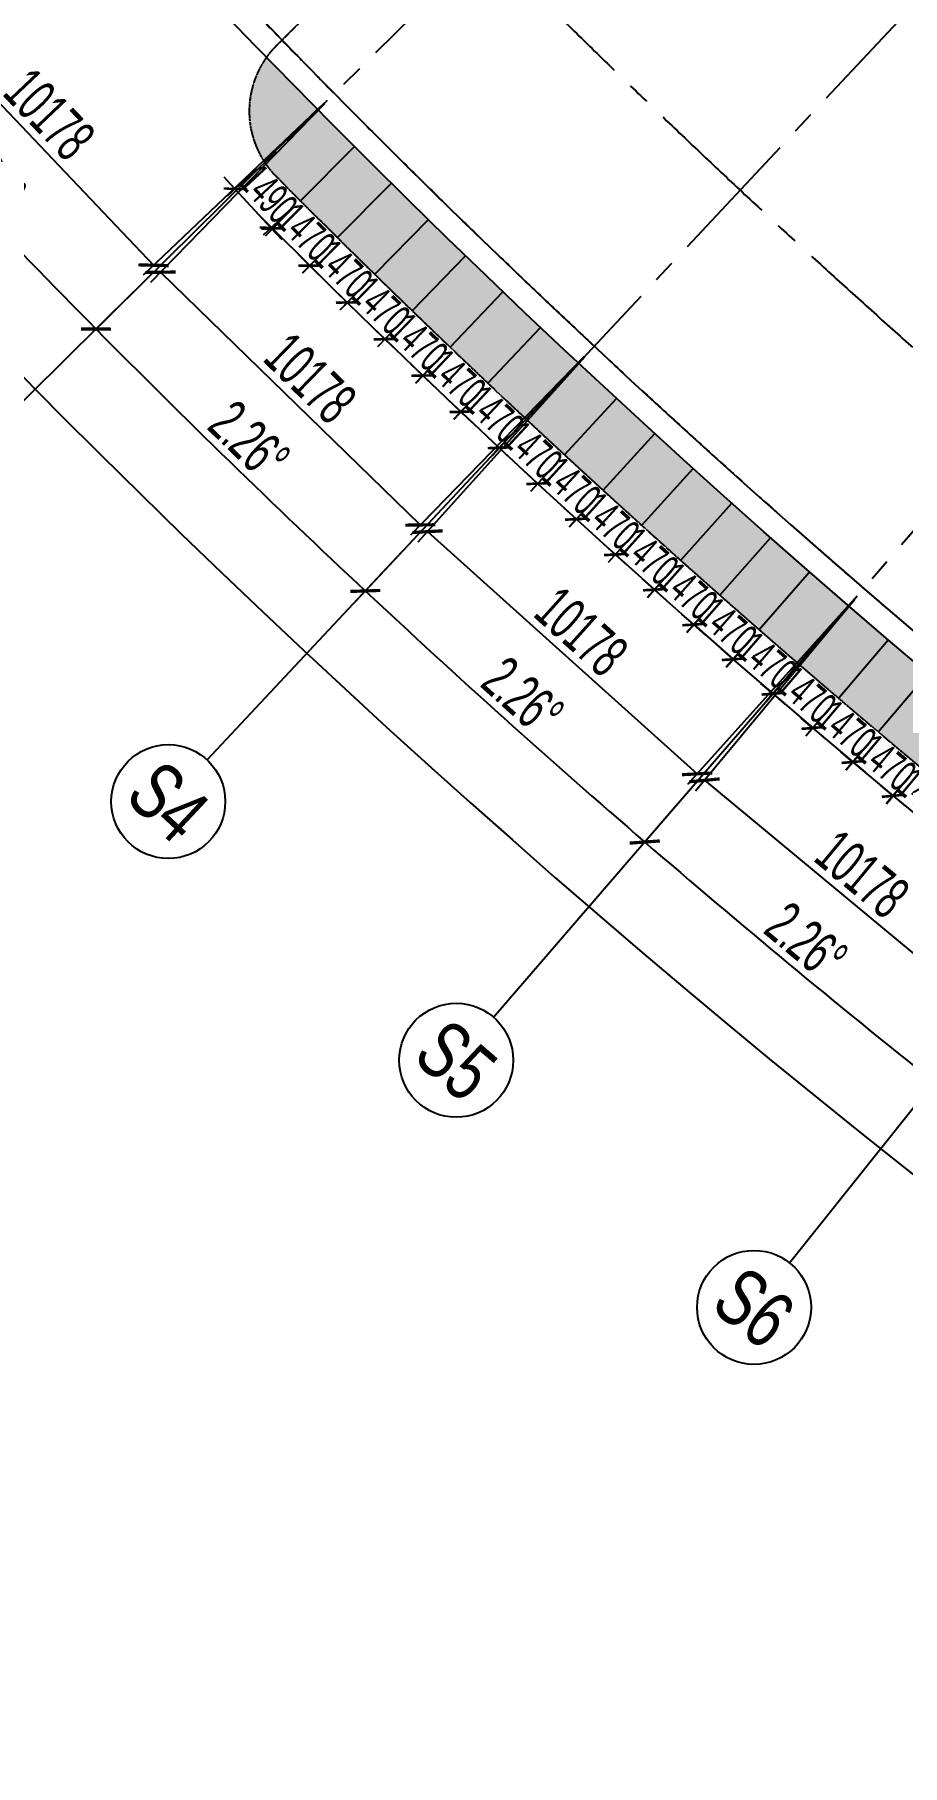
# Model space of a CAD drawing. Extents: x -668578 to 2331563, y -1202445 to 1620273.
# Drawn here: x 1526747 to 1551112, y 61932 to 110542 of the extents above; entities that cross this region are included whole.
import ezdxf
from ezdxf.enums import TextEntityAlignment as Align

# ---------------------------------------------------------------- set-up
doc = ezdxf.new("R2010")
doc.units = 0
doc.linetypes.add('CENTER2', pattern=[28.575000000000003, 19.05, -3.175, 3.175, -3.175])
doc.linetypes.add('DASH', pattern=[0.35, 0.25, -0.1])
doc.layers.get('0').update_dxf_attribs({"color": 8})
doc.layers.get('Defpoints').update_dxf_attribs({"color": 8})
for name, color, linetype in [('#填充层', 8, 'Continuous'), ('#幕墙线-平面', 8, 'Continuous'), ('#标注', 8, 'Continuous'), ('#轴线', 8, 'CENTER2'), ('dim', 8, 'Continuous')]:
    doc.layers.add(name, color=color, linetype=linetype)
doc.styles.add('JHZX', font='jrs.shx', dxfattribs={"width": 0.6, "bigfont": 'jhz.shx'})
doc.dimstyles.new('JZBZ-300', dxfattribs={"dimscale": 300, "dimtxt": 3, "dimasz": 1.5, "dimexe": 1, "dimexo": 1, "dimgap": 0.5, "dimtad": 1, "dimdec": 0, "dimdsep": 46, "dimtxsty": 'JHZX', "dimblk1": 'ARCHTICK', "dimblk2": 'ARCHTICK', "dimsah": 1, "dimcen": 0, "dimclrd": 1, "dimclre": 1, "dimclrt": 2, "dimazin": 2, "dimtfac": 1, "dimtdec": 0, "dimtix": 1, "dimtmove": 0, "dimatfit": 3, "dimfxl": 0, "dimtolj": 1, "dimlwd": -1, "dimlwe": -1, "dimarcsym": 0})
doc.dimstyles.new('JZBZ-400', dxfattribs={"dimscale": 400, "dimtxt": 3, "dimasz": 1.5, "dimexe": 1, "dimexo": 1, "dimgap": 0.5, "dimtad": 1, "dimdec": 0, "dimdsep": 46, "dimtxsty": 'JHZX', "dimblk1": 'ARCHTICK', "dimblk2": 'ARCHTICK', "dimsah": 1, "dimcen": 0, "dimclrd": 1, "dimclre": 1, "dimclrt": 2, "dimazin": 2, "dimtfac": 1, "dimtdec": 0, "dimtix": 1, "dimtmove": 0, "dimatfit": 3, "dimfxl": 0, "dimtolj": 1, "dimlwd": -1, "dimlwe": -1, "dimarcsym": 0})

# ---------------------------------------------------------------- blocks, each defined once
blk = doc.blocks.new('_ARCHTICK')
at = {"color": 0, "linetype": 'ByBlock', "const_width": 0.15}
blk.add_lwpolyline([(-0.5, -0.5), (0.5, 0.5)], dxfattribs=at)
blk = doc.blocks.new('*D2939')
at = {"layer": '#标注', "ltscale": 300, "transparency": 16777216}
for p, q in [((-1772.791618300945, -1481.365197545436), (-9341.748198340536, -7862.657879242006)), ((165913.7732030131, -92055.65823940704), (164727.0996400029, -101884.2800072265))]:
    blk.add_line(p, q, dxfattribs=at)
blk.add_arc((197092.1482162317, 166179.1797920645), 269610.2124900237, 220.1338192809485, 263.1156299250187, dxfattribs=at)
at = {"layer": 'Defpoints', "color": 0, "ltscale": 300, "transparency": 16777216}
for p in [(197092.1482162317, 166179.1797920645), (-1466.975190824596, -1223.535190204158), (40379.67516651106, -53208.30268940322), (165961.7196095993, -91658.54220838404)]:
    blk.add_point(p, dxfattribs=at)
at = {"layer": '#标注', "ltscale": 300, "transparency": 16777216, "xscale": 600, "yscale": 600, "zscale": 600}
for p, rotation in [((-9035.931770864163, -7604.827871900749), 130.1338192809485), ((164775.0460465892, -101487.1639762035), 353.1156299250187)]:
    blk.add_blockref('_ARCHTICK', p, dxfattribs=dict(at, rotation=rotation))
at = {"layer": '#标注', "ltscale": 300, "transparency": 16777216, "insert": (69341.55334645722, -70334.48968467087), "char_height": 1200, "attachment_point": 5, "rotation": 331.6247246029835, "style": 'JHZX'}
blk.add_mtext('\\A1;42.98°', dxfattribs=at)
blk = doc.blocks.new('*D2941')
at = {"layer": '#标注', "ltscale": 300, "transparency": 16777216}
for p, q in [((5000.189665492993, -9200.414521945035), (-538.5766725871081, -14257.29769759332)), ((12072.5833482142, -16646.10089322484), (6737.741923779905, -21917.67247825932))]:
    blk.add_line(p, q, dxfattribs=at)
blk.add_arc((197092.1482162341, 166179.1797920626), 267210.2124900245, 222.3960200208112, 224.6582207606717, dxfattribs=at)
at = {"layer": 'Defpoints', "color": 0, "ltscale": 300, "transparency": 16777216}
for p in [(197092.1482162341, 166179.1797920626), (5295.590536857257, -8930.714085910467), (12357.10822418402, -16364.95040868967), (2145.011806966812, -16569.0395283744)]:
    blk.add_point(p, dxfattribs=at)
at = {"layer": '#标注', "ltscale": 300, "transparency": 16777216, "xscale": 600, "yscale": 600, "zscale": 600}
for p, rotation in [((-243.1758012228811, -13987.59726155869), 132.3960200208112), ((7022.266799749654, -21636.52199372415), 314.6582207606716)]:
    blk.add_blockref('_ARCHTICK', p, dxfattribs=dict(at, rotation=rotation))
at = {"layer": '#标注', "ltscale": 300, "transparency": 16777216, "insert": (3931.832874669648, -17296.96006303509), "char_height": 1200, "attachment_point": 5, "rotation": 313.52712039074146, "style": 'JHZX'}
blk.add_mtext('\\A1;2.26°', dxfattribs=at)
blk = doc.blocks.new('*D2925')
at = {"layer": '#标注', "ltscale": 300, "transparency": 16777216}
for p, q in [((12072.58334821419, -16646.10089322484), (6737.741923780196, -21917.67247825892)), ((19433.36113347262, -23806.81446511327), (14310.75987008788, -29284.85757341064))]:
    blk.add_line(p, q, dxfattribs=at)
blk.add_arc((197092.1482162357, 166179.1797920601), 267210.2124900233, 224.658220760671, 226.9204201115836, dxfattribs=at)
at = {"layer": 'Defpoints', "color": 0, "ltscale": 300, "transparency": 16777216}
for p in [(197092.1482162357, 166179.1797920601), (12357.10822418402, -16364.95040868968), (19706.56653418648, -23514.65216600406), (9510.48786645638, -24121.68294740164)]:
    blk.add_point(p, dxfattribs=at)
at = {"layer": '#标注', "ltscale": 300, "transparency": 16777216, "xscale": 600, "yscale": 600, "zscale": 600}
for p, rotation in [((7022.266799749959, -21636.52199372371), 134.658220760671), ((14583.96527080165, -28992.69527430135), 316.9204201115836)]:
    blk.add_blockref('_ARCHTICK', p, dxfattribs=dict(at, rotation=rotation))
at = {"layer": '#标注', "ltscale": 300, "transparency": 16777216, "insert": (11324.64851611382, -24778.50498167348), "char_height": 1200, "attachment_point": 5, "rotation": 315.7893204361273, "style": 'JHZX'}
blk.add_mtext('\\A1;2.26°', dxfattribs=at)
blk = doc.blocks.new('*D2926')
at = {"layer": '#标注', "ltscale": 300, "transparency": 16777216}
for p, q in [((19433.36113347262, -23806.81446511326), (14310.75987008818, -29284.85757341028)), ((27071.05409375331, -30671.39855354503), (22168.67754455337, -36347.37460792053))]:
    blk.add_line(p, q, dxfattribs=at)
blk.add_arc((197092.1482162359, 166179.179792059), 267210.2124900222, 226.9204201115834, 229.182619462497, dxfattribs=at)
at = {"layer": 'Defpoints', "color": 0, "ltscale": 300, "transparency": 16777216}
for p in [(197092.1482162359, 166179.179792059), (19706.56653418648, -23514.65216600406), (27332.51417637733, -30368.67983064498), (17168.34284205963, -31377.70294969304)]:
    blk.add_point(p, dxfattribs=at)
at = {"layer": '#标注', "ltscale": 300, "transparency": 16777216, "xscale": 600, "yscale": 600, "zscale": 600}
for p, rotation in [((14583.96527080197, -28992.695274301), 136.9204201115834), ((22430.13762717742, -36044.65588502046), 319.182619462497)]:
    blk.add_blockref('_ARCHTICK', p, dxfattribs=dict(at, rotation=rotation))
at = {"layer": '#标注', "ltscale": 300, "transparency": 16777216, "insert": (19007.01608709698, -31962.40351019969), "char_height": 1200, "attachment_point": 5, "rotation": 318.0515197870402, "style": 'JHZX'}
blk.add_mtext('\\A1;2.26°', dxfattribs=at)
blk = doc.blocks.new('*D2927')
at = {"layer": '#标注', "ltscale": 300, "transparency": 16777216}
for p, q in [((27071.05409375331, -30671.3985535448), (22168.67754455304, -36347.37460792089)), ((34973.76235577242, -37229.15732223565), (30299.25195376314, -43094.21934249661))]:
    blk.add_line(p, q, dxfattribs=at)
blk.add_arc((197092.1482162324, 166179.1797920624), 267210.2124900231, 229.1826194624981, 231.4448202023592, dxfattribs=at)
at = {"layer": 'Defpoints', "color": 0, "ltscale": 300, "transparency": 16777216}
for p in [(197092.1482162324, 166179.1797920624), (27332.51417637732, -30368.67983064474), (35223.06957721291, -36916.3540144884), (25106.64510911283, -38325.79418156544)]:
    blk.add_point(p, dxfattribs=at)
at = {"layer": '#标注', "ltscale": 300, "transparency": 16777216, "xscale": 600, "yscale": 600, "zscale": 600}
for p, rotation in [((22430.13762717693, -36044.65588502075), 139.1826194624981), ((30548.55917520354, -42781.41603474927), 321.4448202023592)]:
    blk.add_blockref('_ARCHTICK', p, dxfattribs=dict(at, rotation=rotation))
at = {"layer": '#标注', "ltscale": 300, "transparency": 16777216, "insert": (26966.96585831765, -38837.46257305259), "char_height": 1200, "attachment_point": 5, "rotation": 320.31371983242866, "style": 'JHZX'}
blk.add_mtext('\\A1;2.26°', dxfattribs=at)
blk = doc.blocks.new('*U2924')
at = {"linetype": 'ByBlock'}
blk.add_line((-8.960830237663566e-17, -20), (0, 0), dxfattribs=at)
blk.add_circle((0, -24), 4, dxfattribs=at)
at = {"color": 253, "linetype": 'ByBlock', "style": 'JHZX', "width": 0.75}
blk.add_attdef('AXES', text='', height=4, dxfattribs=at).set_placement((0, -24), align=Align.MIDDLE_CENTER)
blk = doc.blocks.new('*D2993')
at = {"layer": '#标注', "transparency": 16777216}
for p, q in [((-148086.3269774891, 997.371391542416), (-153163.7283175639, -3825.436480834556)), ((-152873.7079118185, -3549.958415915971), (-145864.1566669238, -10929.54015044832)), ((-141076.7757325943, -6382.210342989929), (-146154.1770726692, -11205.0182153669))]:
    blk.add_line(p, q, dxfattribs=at)
at = {"layer": 'Defpoints', "color": 0, "transparency": 16777216}
for p in [(-147796.3065717437, 1272.849456460986), (-140786.7553268489, -6106.732278071358), (-145864.1566669238, -10929.54015044832)]:
    blk.add_point(p, dxfattribs=at)
at = {"layer": '#标注', "transparency": 16777216, "xscale": 600, "yscale": 600, "zscale": 600}
for p, rotation in [((-152873.7079118185, -3549.958415915971), 133.526908208765), ((-145864.1566669238, -10929.54015044832), 313.526908208765)]:
    blk.add_blockref('_ARCHTICK', p, dxfattribs=dict(at, rotation=rotation))
at = {"layer": '#标注', "transparency": 16777216, "insert": (-148788.8914778804, -6688.793153344988), "char_height": 1200, "attachment_point": 5, "rotation": 313.52690820876495, "style": 'JHZX'}
blk.add_mtext('\\A1;10178', dxfattribs=at)
blk = doc.blocks.new('*D3008')
at = {"layer": '#标注', "transparency": 16777216}
for p, q in [((-126176.9216132467, -20315.29089400714), (-130648.8068738714, -25704.32813250073)), ((-130393.373456092, -25396.50713081058), (-122560.8547898972, -31896.02146460195)), ((-118344.4029470519, -26814.80522779852), (-122816.2882076767, -32203.84246629211))]:
    blk.add_line(p, q, dxfattribs=at)
at = {"layer": 'Defpoints', "color": 0, "transparency": 16777216}
for p in [(-125921.4881954673, -20007.469892317), (-118088.9695292725, -26506.98422610838), (-122560.8547898972, -31896.02146460195)]:
    blk.add_point(p, dxfattribs=at)
at = {"layer": '#标注', "transparency": 16777216, "xscale": 600, "yscale": 600, "zscale": 600}
for p, rotation in [((-130393.373456092, -25396.50713081058), 140.3137211148416), ((-122560.8547898972, -31896.02146460195), 320.3137211148417)]:
    blk.add_blockref('_ARCHTICK', p, dxfattribs=dict(at, rotation=rotation))
at = {"layer": '#标注', "transparency": 16777216, "insert": (-125966.2472874358, -28030.62229432596), "char_height": 1200, "attachment_point": 5, "rotation": 320.31372111484166, "style": 'JHZX'}
blk.add_mtext('\\A1;10178', dxfattribs=at)
blk = doc.blocks.new('*D3023')
at = {"layer": '#标注', "transparency": 16777216}
for p, q in [((-133758.7344751903, -13501.34923693532), (-138439.8540985135, -18709.66942814844)), ((-138172.4692452061, -18412.17095719141), (-130602.6078187891, -25215.79008353101)), ((-126188.8730487733, -20304.96836327491), (-130869.9926720965, -25513.28855448803))]:
    blk.add_line(p, q, dxfattribs=at)
at = {"layer": 'Defpoints', "color": 0, "transparency": 16777216}
for p in [(-133491.3496218829, -13203.85076597829), (-125921.4881954659, -20007.46989231789), (-130602.6078187891, -25215.79008353101)]:
    blk.add_point(p, dxfattribs=at)
at = {"layer": '#标注', "transparency": 16777216, "xscale": 600, "yscale": 600, "zscale": 600}
for p, rotation in [((-138172.4692452061, -18412.17095719141), 138.0515178101667), ((-130602.6078187891, -25215.79008353101), 318.0515178101667)]:
    blk.add_blockref('_ARCHTICK', p, dxfattribs=dict(at, rotation=rotation))
at = {"layer": '#标注', "transparency": 16777216, "insert": (-133852.7688253828, -21218.98357844716), "char_height": 1200, "attachment_point": 5, "rotation": 318.0515178101667, "style": 'JHZX'}
blk.add_mtext('\\A1;10178', dxfattribs=at)
blk = doc.blocks.new('*D3024')
at = {"layer": '#标注', "transparency": 16777216}
for p, q in [((-141065.6748181602, -6393.444533419213), (-145948.7319096673, -11412.92992368803)), ((-145669.812418356, -11126.21766834019), (-138374.4067133897, -18223.33615624735)), ((-133770.269113194, -13490.56302132637), (-138653.326204701, -18510.04841159519))]:
    blk.add_line(p, q, dxfattribs=at)
at = {"layer": 'Defpoints', "color": 0, "transparency": 16777216}
for p in [(-140786.7553268489, -6106.732278071373), (-133491.3496218827, -13203.85076597853), (-138374.4067133897, -18223.33615624735)]:
    blk.add_point(p, dxfattribs=at)
at = {"layer": '#标注', "transparency": 16777216, "xscale": 600, "yscale": 600, "zscale": 600}
for p, rotation in [((-145669.812418356, -11126.21766834019), 135.7893196351563), ((-138374.4067133897, -18223.33615624735), 315.7893196351563)]:
    blk.add_blockref('_ARCHTICK', p, dxfattribs=dict(at, rotation=rotation))
at = {"layer": '#标注', "transparency": 16777216, "insert": (-141464.2705832503, -14101.35240159808), "char_height": 1200, "attachment_point": 5, "rotation": 315.7893196351563, "style": 'JHZX'}
blk.add_mtext('\\A1;10178', dxfattribs=at)
blk = doc.blocks.new('*U576')
at = {"layer": '#幕墙线-平面', "ltscale": 300}
blk.add_lwpolyline([(-2.021426355838275e-10, 0.002538945773403268), (6.263339929546419e-05, -2149.999906919618)], dxfattribs=at)
blk = doc.blocks.new('*U577')
at = {"layer": '#幕墙线-平面', "color": 0, "linetype": 'ByBlock', "lineweight": -2, "transparency": 16777216}
for p, rotation in [((1534208.843202427, 105877.3483921924), 134.9812888794387), ((1535250.877772369, 104840.4982461953), 135.3044845389614), ((1536298.744426856, 103809.5425029042), 135.6276801984831), ((1537352.409823963, 102784.5139661556), 135.9508758580058), ((1538411.840437258, 101765.4452511899), 136.2740715175298), ((1539477.002556867, 100752.368783612), 136.5972671770525), ((1540547.862290544, 99745.31679836122), 136.9204628365742), ((1541624.385564754, 98744.3213386838), 137.2436584960969), ((1542706.538125752, 97749.41425511494), 137.5668541556197), ((1543794.285540676, 96760.62720446408), 137.8900498151425), ((1544887.593198644, 95777.99164880879), 138.213245474663), ((1545986.426311852, 94801.53885449242), 138.5364411341846), ((1547090.749916682, 93831.29989113042), 138.8596367937063), ((1548200.528874815, 92867.30563062115), 139.1828324532268), ((1549315.727874349, 91909.5867461634), 139.5060281127473), ((1550436.311430923, 90958.17371128063), 139.8292237722678)]:
    blk.add_blockref('*U576', p, dxfattribs=dict(at, rotation=rotation))
blk = doc.blocks.new('*D3318')
at = {"layer": '#标注', "ltscale": 300, "transparency": 16777216}
for p, q in [((12554.82887089313, -18253.10019353602), (11774.48072890829, -19037.34790241689)), ((11986.08339246147, -18824.68781500696), (11667.09326134658, -18507.28381967719)), ((11986.08339246147, -18824.68781500696), (13028.12290181051, -19861.54592219313)), ((13596.86838024217, -19289.95830072219), (12816.52023825733, -20074.20600960306)), ((13028.12290181051, -19861.54592219313), (13347.11303292541, -20178.9499175229))]:
    blk.add_line(p, q, dxfattribs=at)
at = {"layer": 'Defpoints', "color": 0, "ltscale": 300, "transparency": 16777216}
for p in [(12766.43153444631, -18040.44010612609), (13808.47104379535, -19077.29821331226), (13028.12290181051, -19861.54592219313)]:
    blk.add_point(p, dxfattribs=at)
at = {"layer": '#标注', "ltscale": 300, "transparency": 16777216, "xscale": 450, "yscale": 450, "zscale": 450}
for p, rotation in [((11986.08339246147, -18824.68781500696), 315.1428025405453), ((13028.12290181051, -19861.54592219313), 135.1428025405454)]:
    blk.add_blockref('_ARCHTICK', p, dxfattribs=dict(at, rotation=rotation))
at = {"layer": '#标注', "ltscale": 300, "transparency": 16777216, "insert": (12930.30847424235, -18917.79669378018), "char_height": 900, "attachment_point": 5, "rotation": 315.1428025405454, "style": 'JHZX'}
blk.add_mtext('\\A1;1470', dxfattribs=at)
blk = doc.blocks.new('*D3310')
at = {"layer": '#标注', "ltscale": 300, "transparency": 16777216}
for p, q in [((13598.06630546685, -19291.14061233043), (12822.15436202448, -20079.77763124957)), ((13032.55408630316, -19865.92731906028), (12711.77861801923, -19550.32773264226)), ((13032.55408630316, -19865.92731906028), (14080.42572550877, -20896.89099505977)), ((14645.93794467245, -20322.10428832992), (13870.02600123009, -21110.74130724906)), ((14080.42572550877, -20896.89099505977), (14401.20119379271, -21212.49058147779))]:
    blk.add_line(p, q, dxfattribs=at)
at = {"layer": 'Defpoints', "color": 0, "ltscale": 300, "transparency": 16777216}
for p in [(13808.46602974552, -19077.29030014114), (14856.33766895113, -20108.25397614063), (14080.42572550877, -20896.89099505977)]:
    blk.add_point(p, dxfattribs=at)
at = {"layer": '#标注', "ltscale": 300, "transparency": 16777216, "xscale": 450, "yscale": 450, "zscale": 450}
for p, rotation in [((13032.55408630316, -19865.92731906028), 315.465998226974), ((14080.42572550877, -20896.89099505977), 135.465998226974)]:
    blk.add_blockref('_ARCHTICK', p, dxfattribs=dict(at, rotation=rotation))
at = {"layer": '#标注', "ltscale": 300, "transparency": 16777216, "insert": (13977.28935446333, -19953.70853268145), "char_height": 900, "attachment_point": 5, "rotation": 315.46599822697397, "style": 'JHZX'}
blk.add_mtext('\\A1;1470', dxfattribs=at)
blk = doc.blocks.new('*D3311')
at = {"layer": '#标注', "ltscale": 300, "transparency": 16777216}
for p, q in [((14647.14252002095, -20323.27982387301), (13875.69146376047, -21116.28105929364)), ((14084.88155408403, -20901.24732679937), (13762.33095534262, -20587.46219131402)), ((14084.88155408403, -20901.24732679937), (15138.55198105927, -21926.2837675173)), ((15700.81294699619, -21348.31626459094), (14929.3618907357, -22141.31750001157)), ((15138.55198105927, -21926.2837675173), (15461.10257980068, -22240.06890300265))]:
    blk.add_line(p, q, dxfattribs=at)
at = {"layer": 'Defpoints', "color": 0, "ltscale": 300, "transparency": 16777216}
for p in [(14856.33261034452, -20108.24609137874), (15910.00303731975, -21133.28253209667), (15138.55198105927, -21926.2837675173)]:
    blk.add_point(p, dxfattribs=at)
at = {"layer": '#标注', "ltscale": 300, "transparency": 16777216, "xscale": 450, "yscale": 450, "zscale": 450}
for p, rotation in [((14084.88155408403, -20901.24732679937), 315.7891939134067), ((15138.55198105927, -21926.2837675173), 135.7891939134067)]:
    blk.add_blockref('_ARCHTICK', p, dxfattribs=dict(at, rotation=rotation))
at = {"layer": '#标注', "ltscale": 300, "transparency": 16777216, "insert": (15030.09694821878, -20983.69808216979), "char_height": 900, "attachment_point": 5, "rotation": 315.78919391340673, "style": 'JHZX'}
blk.add_mtext('\\A1;1470', dxfattribs=at)
blk = doc.blocks.new('*D3312')
at = {"layer": '#标注', "ltscale": 300, "transparency": 16777216}
for p, q in [((15702.02413413996, -21349.48498666448), (14935.05851175889, -22146.82520618689)), ((15143.03231193592, -21930.6148955171), (14818.71684593123, -21618.65419525157)), ((15143.03231193592, -21930.6148955171), (16202.46800008301, -22949.69148545652)), ((16761.45982228705, -22368.5615766039), (15994.49419990598, -23165.90179612631)), ((16202.46800008301, -22949.69148545652), (16526.78346608769, -23261.65218572206))]:
    blk.add_line(p, q, dxfattribs=at)
at = {"layer": 'Defpoints', "color": 0, "ltscale": 300, "transparency": 16777216}
for p in [(15909.99793431698, -21133.27467599469), (16969.43362246408, -22152.35126593411), (16202.46800008301, -22949.69148545652)]:
    blk.add_point(p, dxfattribs=at)
at = {"layer": '#标注', "ltscale": 300, "transparency": 16777216, "xscale": 450, "yscale": 450, "zscale": 450}
for p, rotation in [((15143.03231193592, -21930.6148955171), 316.1123895998434), ((16202.46800008301, -22949.69148545652), 136.1123895998434)]:
    blk.add_blockref('_ARCHTICK', p, dxfattribs=dict(at, rotation=rotation))
at = {"layer": '#标注', "ltscale": 300, "transparency": 16777216, "insert": (16088.69775636351, -22007.73256914723), "char_height": 900, "attachment_point": 5, "rotation": 316.11238959984337, "style": 'JHZX'}
blk.add_mtext('\\A1;1470', dxfattribs=at)
blk = doc.blocks.new('*D3313')
at = {"layer": '#标注', "ltscale": 300, "transparency": 16777216}
for p, q in [((16206.9726907014, -22953.99727190563), (15880.90267678381, -22643.87093309549)), ((16762.67758268781, -22369.72344802054), (16000.22179816131, -23171.37728118403)), ((16206.9726907014, -22953.99727190563), (17272.13992997786, -23967.08158520528)), ((17827.84482196427, -23382.80776132019), (17065.38903743777, -24184.46159448368)), ((17272.13992997786, -23967.08158520528), (17598.20994389545, -24277.20792401542))]:
    blk.add_line(p, q, dxfattribs=at)
at = {"layer": 'Defpoints', "color": 0, "ltscale": 300, "transparency": 16777216}
for p in [(16969.42847522791, -22152.34343874214), (18034.59571450436, -23165.42775204179), (17272.13992997786, -23967.08158520528)]:
    blk.add_point(p, dxfattribs=at)
at = {"layer": '#标注', "ltscale": 300, "transparency": 16777216, "xscale": 450, "yscale": 450, "zscale": 450}
for p, rotation in [((16206.9726907014, -22953.99727190563), 316.4355852862665), ((17272.13992997786, -23967.08158520528), 136.4355852862665)]:
    blk.add_blockref('_ARCHTICK', p, dxfattribs=dict(at, rotation=rotation))
at = {"layer": '#标注', "ltscale": 300, "transparency": 16777216, "insert": (17153.05809541982, -23025.77940999867), "char_height": 900, "attachment_point": 5, "rotation": 316.4355852862665, "style": 'JHZX'}
blk.add_mtext('\\A1;1470', dxfattribs=at)
blk = doc.blocks.new('*D3314')
at = {"layer": '#标注', "ltscale": 300, "transparency": 16777216}
for p, q in [((17276.66883700595, -23971.36189309727), (16948.85465035338, -23663.07978361097)), ((17829.06911687452, -23383.96274511065), (17071.14743068175, -24189.90468419898)), ((17276.66883700595, -23971.36189309727), (18347.53373499887, -24978.4216945633)), ((18899.93401486745, -24391.02254657668), (18142.01232867468, -25196.96448566501)), ((18347.53373499887, -24978.4216945633), (18675.34792165144, -25286.70380404959))]:
    blk.add_line(p, q, dxfattribs=at)
at = {"layer": 'Defpoints', "color": 0, "ltscale": 300, "transparency": 16777216}
for p in [(18034.59052319871, -23165.41995400894), (19105.45542119164, -24172.47975547497), (18347.53373499887, -24978.4216945633)]:
    blk.add_point(p, dxfattribs=at)
at = {"layer": '#标注', "ltscale": 300, "transparency": 16777216, "xscale": 450, "yscale": 450, "zscale": 450}
for p, rotation in [((17276.66883700595, -23971.36189309727), 316.7587809727053), ((18347.53373499887, -24978.4216945633), 136.7587809727052)]:
    blk.add_blockref('_ARCHTICK', p, dxfattribs=dict(at, rotation=rotation))
at = {"layer": '#标注', "ltscale": 300, "transparency": 16777216, "insert": (18223.1440986508, -24037.80621162686), "char_height": 900, "attachment_point": 5, "rotation": 316.7587809727052, "style": 'JHZX'}
blk.add_mtext('\\A1;1470', dxfattribs=at)
blk = doc.blocks.new('*D3315')
at = {"layer": '#标注', "ltscale": 300, "transparency": 16777216}
for p, q in [((18352.08671432978, -24982.67638770437), (18022.53878561793, -24676.24831672894)), ((18901.16480533082, -24392.17060599042), (18147.80133367948, -25202.37500684561)), ((18352.08671432978, -24982.67638770437), (19428.61519733223, -25983.67963383612)), ((19977.69328833327, -25393.17385212217), (19224.32981668194, -26203.37825297736)), ((19428.61519733223, -25983.67963383612), (19758.16312604408, -26290.10770481156))]:
    blk.add_line(p, q, dxfattribs=at)
at = {"layer": 'Defpoints', "color": 0, "ltscale": 300, "transparency": 16777216}
for p in [(19105.45018598111, -24172.47198684919), (20181.97866898356, -25173.47523298094), (19428.61519733223, -25983.67963383612)]:
    blk.add_point(p, dxfattribs=at)
at = {"layer": '#标注', "ltscale": 300, "transparency": 16777216, "xscale": 450, "yscale": 450, "zscale": 450}
for p, rotation in [((18352.08671432978, -24982.67638770437), 317.0819766591314), ((19428.61519733223, -25983.67963383612), 137.0819766591314)]:
    blk.add_blockref('_ARCHTICK', p, dxfattribs=dict(at, rotation=rotation))
at = {"layer": '#标注', "ltscale": 300, "transparency": 16777216, "insert": (19298.92171713159, -25043.78077248778), "char_height": 900, "attachment_point": 5, "rotation": 317.0819766591314, "style": 'JHZX'}
blk.add_mtext('\\A1;1470', dxfattribs=at)
blk = doc.blocks.new('*D3316')
at = {"layer": '#标注', "ltscale": 300, "transparency": 16777216}
for p, q in [((19433.19210409671, -25987.90857684646), (19101.92091916689, -25683.34429457556)), ((19978.93053518806, -25394.31495062942), (19230.14924924944, -26208.75603346635)), ((19433.19210409671, -25987.90857684646), (20515.34991819337, -26982.82341685592)), ((21061.08834928472, -26389.22979063888), (20312.3070633461, -27203.6708734758)), ((20515.34991819337, -26982.82341685592), (20846.62110312319, -27287.38769912683))]:
    blk.add_line(p, q, dxfattribs=at)
at = {"layer": 'Defpoints', "color": 0, "ltscale": 300, "transparency": 16777216}
for p in [(20181.97339003533, -25173.46749400954), (21264.13120413199, -26168.382334019), (20515.34991819337, -26982.82341685592)]:
    blk.add_point(p, dxfattribs=at)
at = {"layer": '#标注', "ltscale": 300, "transparency": 16777216, "xscale": 450, "yscale": 450, "zscale": 450}
for p, rotation in [((19433.19210409671, -25987.90857684646), 317.4051723455595), ((20515.34991819337, -26982.82341685592), 137.4051723455595)]:
    blk.add_blockref('_ARCHTICK', p, dxfattribs=dict(at, rotation=rotation))
at = {"layer": '#标注', "ltscale": 300, "transparency": 16777216, "insert": (20380.35672083957, -26043.67108361143), "char_height": 900, "attachment_point": 5, "rotation": 317.4051723455595, "style": 'JHZX'}
blk.add_mtext('\\A1;1470', dxfattribs=at)
blk = doc.blocks.new('*D3317')
at = {"layer": '#标注', "ltscale": 300, "transparency": 16777216}
for p, q in [((20519.95060675807, -26987.02647517675), (20186.96670628359, -26684.33567250049)), ((21062.33201316285, -26390.36389193117), (20318.15673830723, -27209.01574215974)), ((20519.95060675807, -26987.02647517675), (21607.70331891516, -27975.82125200215)), ((22150.08472531994, -27379.15866875657), (21405.90945046432, -28197.81051898514)), ((21607.70331891516, -27975.82125200215), (21940.68721938964, -28278.51205467842))]:
    blk.add_line(p, q, dxfattribs=at)
at = {"layer": 'Defpoints', "color": 0, "ltscale": 300, "transparency": 16777216}
for p in [(21264.12588161369, -26168.37462494818), (22351.87859377079, -27157.16940177358), (21607.70331891516, -27975.82125200215)]:
    blk.add_point(p, dxfattribs=at)
at = {"layer": '#标注', "ltscale": 300, "transparency": 16777216, "xscale": 450, "yscale": 450, "zscale": 450}
for p, rotation in [((20519.95060675807, -26987.02647517675), 317.7283680320002), ((21607.70331891516, -27975.82125200215), 137.7283680320001)]:
    blk.add_blockref('_ARCHTICK', p, dxfattribs=dict(at, rotation=rotation))
at = {"layer": '#标注', "ltscale": 300, "transparency": 16777216, "insert": (21467.4146997383, -27037.44532962348), "char_height": 900, "attachment_point": 5, "rotation": 317.7283680320001, "style": 'JHZX'}
blk.add_mtext('\\A1;1470', dxfattribs=at)
blk = doc.blocks.new('*D3302')
at = {"layer": '#标注', "ltscale": 300, "transparency": 16777216}
for p, q in [((21612.32764289524, -27979.99829189207), (21277.64162204623, -27679.19060008838)), ((22151.33476664948, -27380.285736748), (21411.78918169279, -28203.1223057914)), ((21612.32764289524, -27979.99829189207), (22705.64064205457, -28962.64154320506)), ((23244.64776580881, -28362.92898806099), (22505.10218085211, -29185.7655571044)), ((22705.64064205457, -28962.64154320506), (23040.32666290358, -29263.44923500875))]:
    blk.add_line(p, q, dxfattribs=at)
at = {"layer": 'Defpoints', "color": 0, "ltscale": 300, "transparency": 16777216}
for p in [(22351.87322785193, -27157.16172284866), (23445.18622701126, -28139.80497416166), (22705.64064205457, -28962.64154320506)]:
    blk.add_point(p, dxfattribs=at)
at = {"layer": '#标注', "ltscale": 300, "transparency": 16777216, "xscale": 450, "yscale": 450, "zscale": 450}
for p, rotation in [((21612.32764289524, -27979.99829189207), 318.0515637184254), ((22705.64064205457, -28962.64154320506), 138.0515637184253)]:
    blk.add_blockref('_ARCHTICK', p, dxfattribs=dict(at, rotation=rotation))
at = {"layer": '#标注', "ltscale": 300, "transparency": 16777216, "insert": (22560.06106487981, -28025.07188974988), "char_height": 900, "attachment_point": 5, "rotation": 318.0515637184253, "style": 'JHZX'}
blk.add_mtext('\\A1;1470', dxfattribs=at)
blk = doc.blocks.new('*D3303')
at = {"layer": '#标注', "ltscale": 300, "transparency": 16777216}
for p, q in [((22710.28845430553, -28966.7924317602), (22373.91096241154, -28667.87742218874)), ((23245.90414481487, -28364.0489868897), (22511.01178125789, -29191.04409302287)), ((22710.28845430553, -28966.7924317602), (23809.1269524879, -29943.25289096709)), ((24344.74264299723, -29340.50944609658), (23609.85027944026, -30167.50455222975)), ((23809.1269524879, -29943.25289096709), (24145.50444438189, -30242.16790053854))]:
    blk.add_line(p, q, dxfattribs=at)
at = {"layer": 'Defpoints', "color": 0, "ltscale": 300, "transparency": 16777216}
for p in [(23445.18081786251, -28139.79732562704), (24544.01931604487, -29116.25778483392), (23809.1269524879, -29943.25289096709)]:
    blk.add_point(p, dxfattribs=at)
at = {"layer": '#标注', "ltscale": 300, "transparency": 16777216, "xscale": 450, "yscale": 450, "zscale": 450}
for p, rotation in [((22710.28845430553, -28966.7924317602), 318.3747594048601), ((23809.1269524879, -29943.25289096709), 138.3747594048601)]:
    blk.add_blockref('_ARCHTICK', p, dxfattribs=dict(at, rotation=rotation))
at = {"layer": '#标注', "ltscale": 300, "transparency": 16777216, "insert": (23658.26104949199, -29006.51933883832), "char_height": 900, "attachment_point": 5, "rotation": 318.3747594048601, "style": 'JHZX'}
blk.add_mtext('\\A1;1470', dxfattribs=at)
blk = doc.blocks.new('*D3304')
at = {"layer": '#标注', "ltscale": 300, "transparency": 16777216}
for p, q in [((23813.79810512125, -29947.37749611037), (23475.73984533257, -29650.36467990768)), ((24346.00531970292, -29341.62234012518), (23615.78956098613, -30172.74966930282)), ((23813.79810512125, -29947.37749611037), (24918.12713853166, -30917.62409334676)), ((25450.33435311333, -30311.86893736157), (24720.11859439654, -31142.99626653921)), ((24918.12713853166, -30917.62409334676), (25256.18539832033, -31214.63690954944))]:
    blk.add_line(p, q, dxfattribs=at)
at = {"layer": 'Defpoints', "color": 0, "ltscale": 300, "transparency": 16777216}
for p in [(24544.01386383804, -29116.25016693273), (25648.34289724845, -30086.49676416912), (24918.12713853166, -30917.62409334676)]:
    blk.add_point(p, dxfattribs=at)
at = {"layer": '#标注', "ltscale": 300, "transparency": 16777216, "xscale": 450, "yscale": 450, "zscale": 450}
for p, rotation in [((23813.79810512125, -29947.37749611037), 318.6979550912895), ((24918.12713853166, -30917.62409334676), 138.6979550912896)]:
    blk.add_blockref('_ARCHTICK', p, dxfattribs=dict(at, rotation=rotation))
at = {"layer": '#标注', "ltscale": 300, "transparency": 16777216, "insert": (24761.9797100967, -29981.75644834367), "char_height": 900, "attachment_point": 5, "rotation": 318.6979550912896, "style": 'JHZX'}
blk.add_mtext('\\A1;1470', dxfattribs=at)
blk = doc.blocks.new('*D3305')
at = {"layer": '#标注', "ltscale": 300, "transparency": 16777216}
for p, q in [((25451.60328734219, -30312.97469117926), (24726.08736810339, -31148.20779787188)), ((24922.82148291869, -30921.72228383657), (24583.09321186571, -30626.62111161363)), ((24922.82148291869, -30921.72228383657), (26032.60591306002, -31885.7241469562)), ((26561.38771748352, -31276.97655429889), (25835.87179824472, -32112.20966099152)), ((26032.60591306002, -31885.7241469562), (26372.33418411299, -32180.82531917914))]:
    blk.add_line(p, q, dxfattribs=at)
at = {"layer": 'Defpoints', "color": 0, "ltscale": 300, "transparency": 16777216}
for p in [(25648.33740215749, -30086.48917714394), (26758.12183229882, -31050.49104026357), (26032.60591306002, -31885.7241469562)]:
    blk.add_point(p, dxfattribs=at)
at = {"layer": '#标注', "ltscale": 300, "transparency": 16777216, "xscale": 450, "yscale": 450, "zscale": 450}
for p, rotation in [((24922.82148291869, -30921.72228383657), 319.0211507777236), ((26032.60591306002, -31885.7241469562), 139.0211507777236)]:
    blk.add_blockref('_ARCHTICK', p, dxfattribs=dict(at, rotation=rotation))
at = {"layer": '#标注', "ltscale": 300, "transparency": 16777216, "insert": (25871.18192761994, -30950.75218732575), "char_height": 900, "attachment_point": 5, "rotation": 319.02115077772356, "style": 'JHZX'}
blk.add_mtext('\\A1;1470', dxfattribs=at)
blk = doc.blocks.new('*D3306')
at = {"layer": '#标注', "ltscale": 300, "transparency": 16777216}
for p, q in [((26037.32329983139, -31889.79579239341), (25695.93582728238, -31596.61565393481)), ((26562.66286885949, -31278.07513272188), (25841.86987419232, -32117.38744075941)), ((26037.32329983139, -31889.79579239341), (27152.52781462171, -32847.52224795032)), ((27677.86738364981, -32235.80158827879), (26957.07438898264, -33075.11389631632)), ((27152.52781462171, -32847.52224795032), (27493.91528717071, -33140.70238640892))]:
    blk.add_line(p, q, dxfattribs=at)
at = {"layer": 'Defpoints', "color": 0, "ltscale": 300, "transparency": 16777216}
for p in [(26758.11629449856, -31050.48348435588), (27873.32080928888, -32008.20993991279), (27152.52781462171, -32847.52224795032)]:
    blk.add_point(p, dxfattribs=at)
at = {"layer": '#标注', "ltscale": 300, "transparency": 16777216, "xscale": 450, "yscale": 450, "zscale": 450}
for p, rotation in [((26037.32329983139, -31889.79579239341), 319.3443464641571), ((27152.52781462171, -32847.52224795032), 139.3443464641571)]:
    blk.add_blockref('_ARCHTICK', p, dxfattribs=dict(at, rotation=rotation))
at = {"layer": '#标注', "ltscale": 300, "transparency": 16777216, "insert": (26985.83240850468, -31913.47572343986), "char_height": 900, "attachment_point": 5, "rotation": 319.34434646415707, "style": 'JHZX'}
blk.add_mtext('\\A1;1470', dxfattribs=at)
blk = doc.blocks.new('*D3307')
at = {"layer": '#标注', "ltscale": 300, "transparency": 16777216}
for p, q in [((27157.26809367518, -32851.56721877916), (26814.23228219234, -32560.31744274438)), ((27679.14871159837, -32236.89295635133), (26963.10157631866, -33080.25775976772)), ((27157.26809367518, -32851.56721877916), (28277.85720857166, -33802.98779300379)), ((28799.73782649486, -33188.31353057596), (28083.69069121514, -34031.67833399235)), ((28277.85720857166, -33802.98779300379), (28620.8930200545, -34094.23756903857))]:
    blk.add_line(p, q, dxfattribs=at)
at = {"layer": 'Defpoints', "color": 0, "ltscale": 300, "transparency": 16777216}
for p in [(27873.31522895489, -32008.20241536277), (28993.90434385138, -32959.6229895874), (28277.85720857166, -33802.98779300379)]:
    blk.add_point(p, dxfattribs=at)
at = {"layer": '#标注', "ltscale": 300, "transparency": 16777216, "xscale": 450, "yscale": 450, "zscale": 450}
for p, rotation in [((27157.26809367518, -32851.56721877916), 319.6675421505897), ((28277.85720857166, -33802.98779300379), 139.6675421505898)]:
    blk.add_blockref('_ARCHTICK', p, dxfattribs=dict(at, rotation=rotation))
at = {"layer": '#标注', "ltscale": 300, "transparency": 16777216, "insert": (28105.89568583646, -32869.89642391436), "char_height": 900, "attachment_point": 5, "rotation": 319.6675421505898, "style": 'JHZX'}
blk.add_mtext('\\A1;1470', dxfattribs=at)
blk = doc.blocks.new('*D3308')
at = {"layer": '#标注', "ltscale": 300, "transparency": 16777216}
for p, q in [((28282.62022907713, -33807.00596051889), (27937.94699367095, -33517.69581414544)), ((28801.02529024659, -33189.3976535722), (28089.74679816149, -34036.78811745635)), ((28282.62022907713, -33807.00596051889), (29408.5582882048, -34752.09038028766)), ((29926.96334937425, -34134.48207334095), (29215.68485728916, -34981.87253722511)), ((29408.5582882048, -34752.09038028766), (29753.23152361098, -35041.40052666111))]:
    blk.add_line(p, q, dxfattribs=at)
at = {"layer": 'Defpoints', "color": 0, "ltscale": 300, "transparency": 16777216}
for p in [(28993.89872116223, -32959.61549663474), (30119.83678028989, -33904.69991640349), (29408.5582882048, -34752.09038028766)]:
    blk.add_point(p, dxfattribs=at)
at = {"layer": '#标注', "ltscale": 300, "transparency": 16777216, "xscale": 450, "yscale": 450, "zscale": 450}
for p, rotation in [((28282.62022907713, -33807.00596051889), 319.9907378370146), ((29408.5582882048, -34752.09038028766), 139.9907378370146)]:
    blk.add_blockref('_ARCHTICK', p, dxfattribs=dict(at, rotation=rotation))
at = {"layer": '#标注', "ltscale": 300, "transparency": 16777216, "insert": (29231.33612047224, -33819.98385652836), "char_height": 900, "attachment_point": 5, "rotation": 319.99073783701465, "style": 'JHZX'}
blk.add_mtext('\\A1;1470', dxfattribs=at)
blk = doc.blocks.new('*D3309')
at = {"layer": '#标注', "ltscale": 300, "transparency": 16777216}
for p, q in [((29413.34389860879, -34756.08161663477), (29067.04420639064, -34468.72030544341)), ((29928.25690796303, -34135.55891676529), (29221.76969114788, -34986.94807811354)), ((29413.34389860879, -34756.08161663477), (30544.59507589598, -35694.79981043332)), ((31059.50808525022, -35074.27711056383), (30353.02086843508, -35925.66627191208)), ((30544.59507589598, -35694.79981043332), (30890.89476811413, -35982.16112162467))]:
    blk.add_line(p, q, dxfattribs=at)
at = {"layer": 'Defpoints', "color": 0, "ltscale": 300, "transparency": 16777216}
for p in [(30119.83111542393, -33904.69245528652), (31251.08229271113, -34843.41064908506), (30544.59507589598, -35694.79981043332)]:
    blk.add_point(p, dxfattribs=at)
at = {"layer": '#标注', "ltscale": 300, "transparency": 16777216, "xscale": 450, "yscale": 450, "zscale": 450}
for p, rotation in [((29413.34389860879, -34756.08161663477), 320.3139335234494), ((30544.59507589598, -35694.79981043332), 140.3139335234494)]:
    blk.add_blockref('_ARCHTICK', p, dxfattribs=dict(at, rotation=rotation))
at = {"layer": '#标注', "ltscale": 300, "transparency": 16777216, "insert": (30362.1179021742, -34763.70779057651), "char_height": 900, "attachment_point": 5, "rotation": 320.31393352344935, "style": 'JHZX'}
blk.add_mtext('\\A1;1470', dxfattribs=at)
blk = doc.blocks.new('*D3213')
at = {"layer": '#标注', "ltscale": 300, "transparency": 16777216}
for p, q in [((10929.37313195609, -17710.02720961522), (10623.74669647784, -17379.73569907209)), ((11534.14155404236, -17150.42088843519), (10709.178791594, -17913.77816660072)), ((10929.37313195609, -17710.02720961522), (11941.46638407756, -18803.7997706524)), ((12546.23480616384, -18244.19344947237), (11721.27204371548, -19007.5507276379)), ((11941.46638407756, -18803.7997706524), (12247.09281955581, -19134.09128119552))]:
    blk.add_line(p, q, dxfattribs=at)
at = {"layer": 'Defpoints', "color": 0, "ltscale": 300, "transparency": 16777216}
for p in [(11754.33589440444, -16946.66993144969), (12766.42914652592, -18040.44249248687), (11941.46638407756, -18803.7997706524)]:
    blk.add_point(p, dxfattribs=at)
at = {"layer": '#标注', "ltscale": 300, "transparency": 16777216, "xscale": 450, "yscale": 450, "zscale": 450}
for p, rotation in [((10929.37313195609, -17710.02720961522), 312.7788067212875), ((11941.46638407756, -18803.7997706524), 132.7788067212876)]:
    blk.add_blockref('_ARCHTICK', p, dxfattribs=dict(at, rotation=rotation))
at = {"layer": '#标注', "ltscale": 300, "transparency": 16777216, "insert": (11875.80843874099, -17849.41157616281), "char_height": 900, "attachment_point": 5, "rotation": 312.77880672128754, "style": 'JHZX'}
blk.add_mtext('\\A1;1490', dxfattribs=at)
blk = doc.blocks.new('A$Caccc0cd0')
at = {"layer": '#标注'}
for p1, p2, distance, picture, middle in [((-147796.3065717437, 1272.849456460986), (-140786.7553268489, -6106.732278071358), -7002.819442342886, '*D2993', (-148788.8914778804, -6688.793153344988)), ((-140786.7553268489, -6106.732278071373), (-133491.3496218827, -13203.85076597854), -7002.8194423417035, '*D3024', (-141464.2705832503, -14101.35240159808)), ((-133491.3496218829, -13203.85076597829), (-125921.4881954659, -20007.46989231788), -7002.819442343192, '*D3023', (-133852.7688253828, -21218.98357844716)), ((-125921.4881954673, -20007.46989231699), (-118088.9695292725, -26506.98422610837), -7002.8194423434215, '*D3008', (-125966.2472874358, -28030.62229432596))]:
    dim = blk.add_aligned_dim(p1=p1, p2=p2, distance=distance, dimstyle='JZBZ-400', override={"dimclrd": 256, "dimclre": 256, "dimclrt": 256}, dxfattribs=at)
    dim.commit()
    dim.dimension.update_dxf_attribs({"geometry": picture, "text_midpoint": middle})
blk = doc.blocks.new('DSGDFG')
at = {"layer": '#标注', "ltscale": 300}
blk.add_arc((197092.151355247, 166179.1920613433), 257800.0000000007, 220.1360728823768, 263.1156295571803, dxfattribs=at)
at = {"layer": '#轴线', "ltscale": 200}
for p, q in [((62298.49564753915, 32984.1456784101), (12368.24586452194, -16353.94425698812)), ((19724.38659046893, -23495.59565270622), (67661.09722471028, 27767.29868993422)), ((73225.44183079689, 22766.19309826035), (27342.7495747616, -30356.82997879386))]:
    blk.add_line(p, q, dxfattribs=at)
for radius in [220600.0000000004, 228400.0000000004, 236200.0000000004, 244000.0000000004, 251800.0000000004, 257800.0000000004]:
    blk.add_arc((197092.1513552468, 166179.1920613431), radius, 218.4388923744016, 265.1405841852512, dxfattribs=at)
at = {"layer": '#标注', "ltscale": 300}
blk.add_blockref('A$Caccc0cd0', (154502.6209182295, -8915.558944611956), dxfattribs=at)
at = {"layer": '#标注', "linetype": 'ByBlock'}
for p, xscale, yscale, rotation, values in [((8086.237751843175, -20579.17497968418), 400.0000000000001, 400.0000000000001, 314.6881851327551, {'AXES': 'S3'}), ((15604.9735751343, -27893.80280991178), 400, 400, 316.9502670627796, {'AXES': 'S4'}), ((23406.56249024556, -34905.9621830862), 400, 400, 319.212348992804, {'AXES': 'S5'}), ((31478.84549193573, -41604.72444307175), 400, 400, 321.4744309228283, {'AXES': 'S6'})]:
    blk.add_blockref('*U2924', p, dxfattribs=dict(at, xscale=xscale, yscale=yscale, rotation=rotation)).add_auto_attribs(values)
at = {"layer": '#标注', "ltscale": 300}
for base, center, p1, p2, picture, middle in [((40379.67516651106, -53208.30268940322), (197092.1482162317, 166179.1797920645), (-1466.975190824596, -1223.535190204158), (165961.7196095993, -91658.54220838402), '*D2939', (69341.55334645722, -70334.48968467087)), ((2145.011806966812, -16569.0395283744), (197092.1482162341, 166179.1797920627), (5295.590536857257, -8930.71408591047), (12357.10822418402, -16364.95040868968), '*D2941', (3931.832874669648, -17296.96006303509)), ((9510.48786645638, -24121.68294740164), (197092.1482162357, 166179.1797920601), (12357.10822418402, -16364.95040868968), (19706.56653418648, -23514.65216600406), '*D2925', (11324.64851611382, -24778.50498167348)), ((17168.34284205963, -31377.70294969304), (197092.1482162359, 166179.1797920589), (19706.56653418648, -23514.65216600406), (27332.51417637733, -30368.67983064498), '*D2926', (19007.01608709699, -31962.40351019969)), ((25106.64510911283, -38325.79418156544), (197092.1482162324, 166179.1797920624), (27332.51417637733, -30368.67983064475), (35223.06957721291, -36916.3540144884), '*D2927', (26966.96585831765, -38837.46257305259))]:
    dim = blk.add_angular_dim_3p(base=base, center=center, p1=p1, p2=p2, dimstyle='JZBZ-400', override={"dimclrd": 256, "dimclre": 256, "dimclrt": 256}, dxfattribs=at)
    dim.commit()
    dim.dimension.update_dxf_attribs({"geometry": picture, "text_midpoint": middle})
blk = doc.blocks.new('D1')
at = {"layer": '#标注', "ltscale": 300}
for p1, p2, distance, picture, middle in [((11754.33589440444, -16946.66993144969), (12766.42914652592, -18040.44249248687), -1123.9563574955735, '*D3213', (11875.80843874099, -17849.41157616281)), ((12766.43153444631, -18040.44010612609), (13808.47104379535, -19077.29821331226), -1106.339772214706, '*D3318', (12930.30847424235, -18917.79669378018)), ((13808.46602974553, -19077.29030014115), (14856.33766895114, -20108.25397614064), -1106.3397722156458, '*D3310', (13977.28935446333, -19953.70853268145)), ((14856.33261034451, -20108.24609137874), (15910.00303731975, -21133.28253209667), -1106.339772214691, '*D3311', (15030.09694821878, -20983.69808216979)), ((15909.99793431698, -21133.27467599469), (16969.43362246407, -22152.35126593411), -1106.3397722139457, '*D3312', (16088.69775636351, -22007.73256914723)), ((16969.42847522791, -22152.34343874214), (18034.59571450436, -23165.4277520418), -1106.3397722144957, '*D3313', (17153.05809541982, -23025.77940999867)), ((18034.59052319871, -23165.41995400893), (19105.45542119164, -24172.47975547497), -1106.339772214102, '*D3314', (18223.1440986508, -24037.80621162686)), ((19105.45018598111, -24172.4719868492), (20181.97866898356, -25173.47523298094), -1106.339772214505, '*D3315', (19298.92171713159, -25043.78077248778)), ((20181.97339003533, -25173.46749400954), (21264.13120413199, -26168.382334019), -1106.3397722148804, '*D3316', (20380.35672083957, -26043.67108361143)), ((21264.1258816137, -26168.37462494819), (22351.87859377079, -27157.16940177359), -1106.3397722169725, '*D3317', (21467.4146997383, -27037.44532962348)), ((22351.87322785193, -27157.16172284866), (23445.18622701126, -28139.80497416166), -1106.3397722146874, '*D3302', (22560.06106487981, -28025.07188974988)), ((23445.18081786251, -28139.79732562703), (24544.01931604487, -29116.25778483391), -1106.3397722140253, '*D3303', (23658.26104949199, -29006.51933883832)), ((24544.01386383804, -29116.25016693273), (25648.34289724845, -30086.49676416912), -1106.3397722148004, '*D3304', (24761.9797100967, -29981.75644834367)), ((25648.33740215749, -30086.48917714394), (26758.12183229881, -31050.49104026357), -1106.3397722148163, '*D3305', (25871.18192761994, -30950.75218732575)), ((26758.11629449856, -31050.48348435588), (27873.32080928888, -32008.20993991279), -1106.3397722149175, '*D3306', (26985.83240850468, -31913.47572343986)), ((27873.31522895489, -32008.20241536277), (28993.90434385138, -32959.6229895874), -1106.3397722146055, '*D3307', (28105.89568583646, -32869.89642391436)), ((28993.89872116223, -32959.61549663474), (30119.83678028989, -33904.69991640349), -1106.339772214963, '*D3308', (29231.33612047224, -33819.98385652836)), ((30119.83111542393, -33904.69245528652), (31251.08229271113, -34843.41064908507), -1106.3397722148873, '*D3309', (30362.1179021742, -34763.70779057651))]:
    dim = blk.add_aligned_dim(p1=p1, p2=p2, distance=distance, dimstyle='JZBZ-300', override={"dimclrd": 256, "dimclre": 256, "dimclrt": 256}, dxfattribs=at)
    dim.commit()
    dim.dimension.update_dxf_attribs({"geometry": picture, "text_midpoint": middle})

msp = doc.modelspace()

# ---------------------------------------------------------------- hatches: boundary and pattern name
at = {"layer": '#填充层', "ltscale": 5}
h = msp.add_hatch(dxfattribs=at)
h.set_pattern_fill('DOTS', color=256, scale=300)
h.set_pattern_definition([(0, (1499898.777027618, 275661.4264817045), (238.125, 476.25), [0, -476.25])])
edge = h.paths.add_edge_path()
edge.add_arc((1718541.04347246, 290089.1825916904), 258450.0000122762, 224.2010680907206, 263.0036580566755)
edge.add_arc((1687376.985044699, 36144.25949104445), 2599.999999999618, 263.0036580561427, 353.115629925022)
edge.add_line((1689958.239246348, 35832.60784823389), (1699116.865503937, 111688.9142534468))
edge.add_arc((1675951.513029902, 114994.4315735811), 23399.99999999987, 351.8791540171561, 408.4110155012523)
edge.add_line((1691484.021918594, 132495.8934445993), (1690101.995247554, 131048.2174569779))
edge.add_arc((1675948.321140328, 114990.4893547565), 21405.07235536606, 48.60625955378568, 51.23890231349652)
edge.add_line((1689349.491480396, 131681.377768946), (1689159.609878179, 131449.1013408638))
edge.add_arc((1675949.607221914, 114985.3847495828), 21108.24801295796, 51.25746606330708, 104.0093023544159)
edge.add_line((1670839.73464989, 135465.7982335488), (1670192.590099086, 137674.7050877369))
edge.add_arc((1675951.513030889, 114994.4315731884), 23400.00000062333, 104.2473117498924, 212.3661627149257)
edge.add_line((1656186.838222372, 102467.7548493821), (1652038.789221159, 89843.20838746446))
edge.add_arc((1718541.043465732, 290089.1825787133), 210999.9999986069, 242.3756600973465, 251.62852708999202, ccw=False)
edge.add_line((1620706.153831682, 103141.7718726395), (1620179.691224763, 102119.3262593125))
edge.add_arc((1718541.04346532, 290089.1825779399), 212149.9999977291, 234.0851270116521, 242.37772087812482, ccw=False)
edge.add_line((1594097.542817536, 118271.1461394996), (1594778.255679421, 119198.0699989475))
edge.add_arc((1718541.04346347, 290089.1825760542), 210999.9999950733, 233.5227855587175, 234.0871865955971, ccw=False)
edge.add_arc((1601139.379293661, 142933.1030267347), 23899.9999999685, 250.3460703162144, 257.1003230833905)
edge.add_line((1595803.83288865, 119636.280398778), (1596334.551120201, 119514.7328470948))
edge.add_arc((1590954.355791283, 96022.95772849166), 24100.00000000698, 56.67752398748638, 77.10032308337088, ccw=False)
edge.add_arc((1718541.043459417, 290089.1825656286), 208149.9999842003, 236.6775239869844, 251.6257060700821)
edge.add_line((1652927.316339129, 92551.18291288603), (1655362.302962887, 99959.25135525523))
edge.add_arc((1675951.512233832, 114994.4316696944), 25494.55207471757, -6.884370074981291, 216.1386244719837, ccw=False)
edge.add_line((1701262.250565385, 111938.5012709214), (1691785.922599286, 33450.83100518363))
edge.add_arc((1689205.315513597, 33761.66306029755), 2599.259413216486, 263.4547283034507, 353.1318561132468, ccw=False)
edge.add_arc((1718541.053828594, 290089.2039390777), 260600.0223987816, 224.7692622454333, 263.4709527714301, ccw=False)
edge.add_arc((1535374.285491531, 108391.8001744133), 2599.999999823963, 144.4518068245103, 224.7692605196787, ccw=False)

# ---------------------------------------------------------------- linework, layer by layer
at = {"layer": '#幕墙线-平面', "ltscale": 300}
msp.add_lwpolyline([(1687060.289512337, 33563.6192701261, -0.1896724665705532), (1520685.200405335, 123807.8911893588, -0.4137557307421613), (1520999.729779983, 127468.4832556868), (1553033.76597313, 154475.9787489982, -0.4142820029461422), (1557191.102681616, 154121.5518412802, 0.06101702159663614), (1594778.255679421, 119198.0699989475), (1594097.542817536, 118271.1461394997, 0.03619906562373296), (1620179.691224763, 102119.3262593125), (1620706.153831682, 103141.7718726394, 0.04039519900043325), (1652038.789221159, 89843.20838746446), (1656186.838222372, 102467.7548493822, -0.5101788404661648), (1670192.590099086, 137674.7050877369), (1670839.73464989, 135465.7982335488, -0.2343261784634417), (1689159.609878179, 131449.1013408638), (1689349.491480396, 131681.377768946, -0.01148757632340535), (1690101.995247555, 131048.2174569779), (1691484.021918594, 132495.8934445993, -0.2517943818826403), (1699116.865503937, 111688.9142534462), (1689958.239246348, 35832.60784823413, -0.4147747798173004), (1687060.388975351, 33563.60706794064, 0.4147747798173004)], format="xyb", dxfattribs=at)
at = {"layer": '#幕墙线-平面', "linetype": 'DASH'}
msp.add_lwpolyline([(1701260.772420367, 111938.6666949292, 1.469013519983646), (1655360.824817874, 99959.41677931677), (1652925.838194116, 92551.34833694746, -0.06531639655468416), (1604192.228229745, 116160.8885729812, 0.08934789545122705), (1596333.072975181, 119514.8982711581), (1595802.354743637, 119636.4458228394, -0.1125361045484937), (1586232.723067736, 124250.5045660065, -0.0289167358602207), (1567982.280702303, 140623.209537493, 0.4135317777768934), (1564309.650820475, 140640.842018419), (1533545.329197164, 110241.3772921534, 0.4147813150809291), (1533526.940849237, 106560.9066498611, 0.1704931411937264), (1688909.029618458, 31179.34172008293, 0.4123966734240728), (1691784.445578917, 33451.00576550497), (1701260.771450383, 111938.6585777536)], format="xyb", dxfattribs=at)
at = {"layer": '#幕墙线-平面', "ltscale": 300}
msp.add_lwpolyline([(1533196.743234084, 106971.1228978578), (1534688.470069355, 108444.9320374441)], dxfattribs=at)

# ---------------------------------------------------------------- block references
at = {"layer": '#幕墙线-平面'}
msp.add_blockref('*U577', (0, 0), dxfattribs=at)
at = {"layer": '#标注'}
msp.add_blockref('DSGDFG', (1521448.890479225, 123909.9869659723), dxfattribs=at)
at = {"layer": 'dim'}
msp.add_blockref('D1', (1521442.407339764, 123917.7928293626), dxfattribs=at)

doc.saveas('drawing.dxf')
